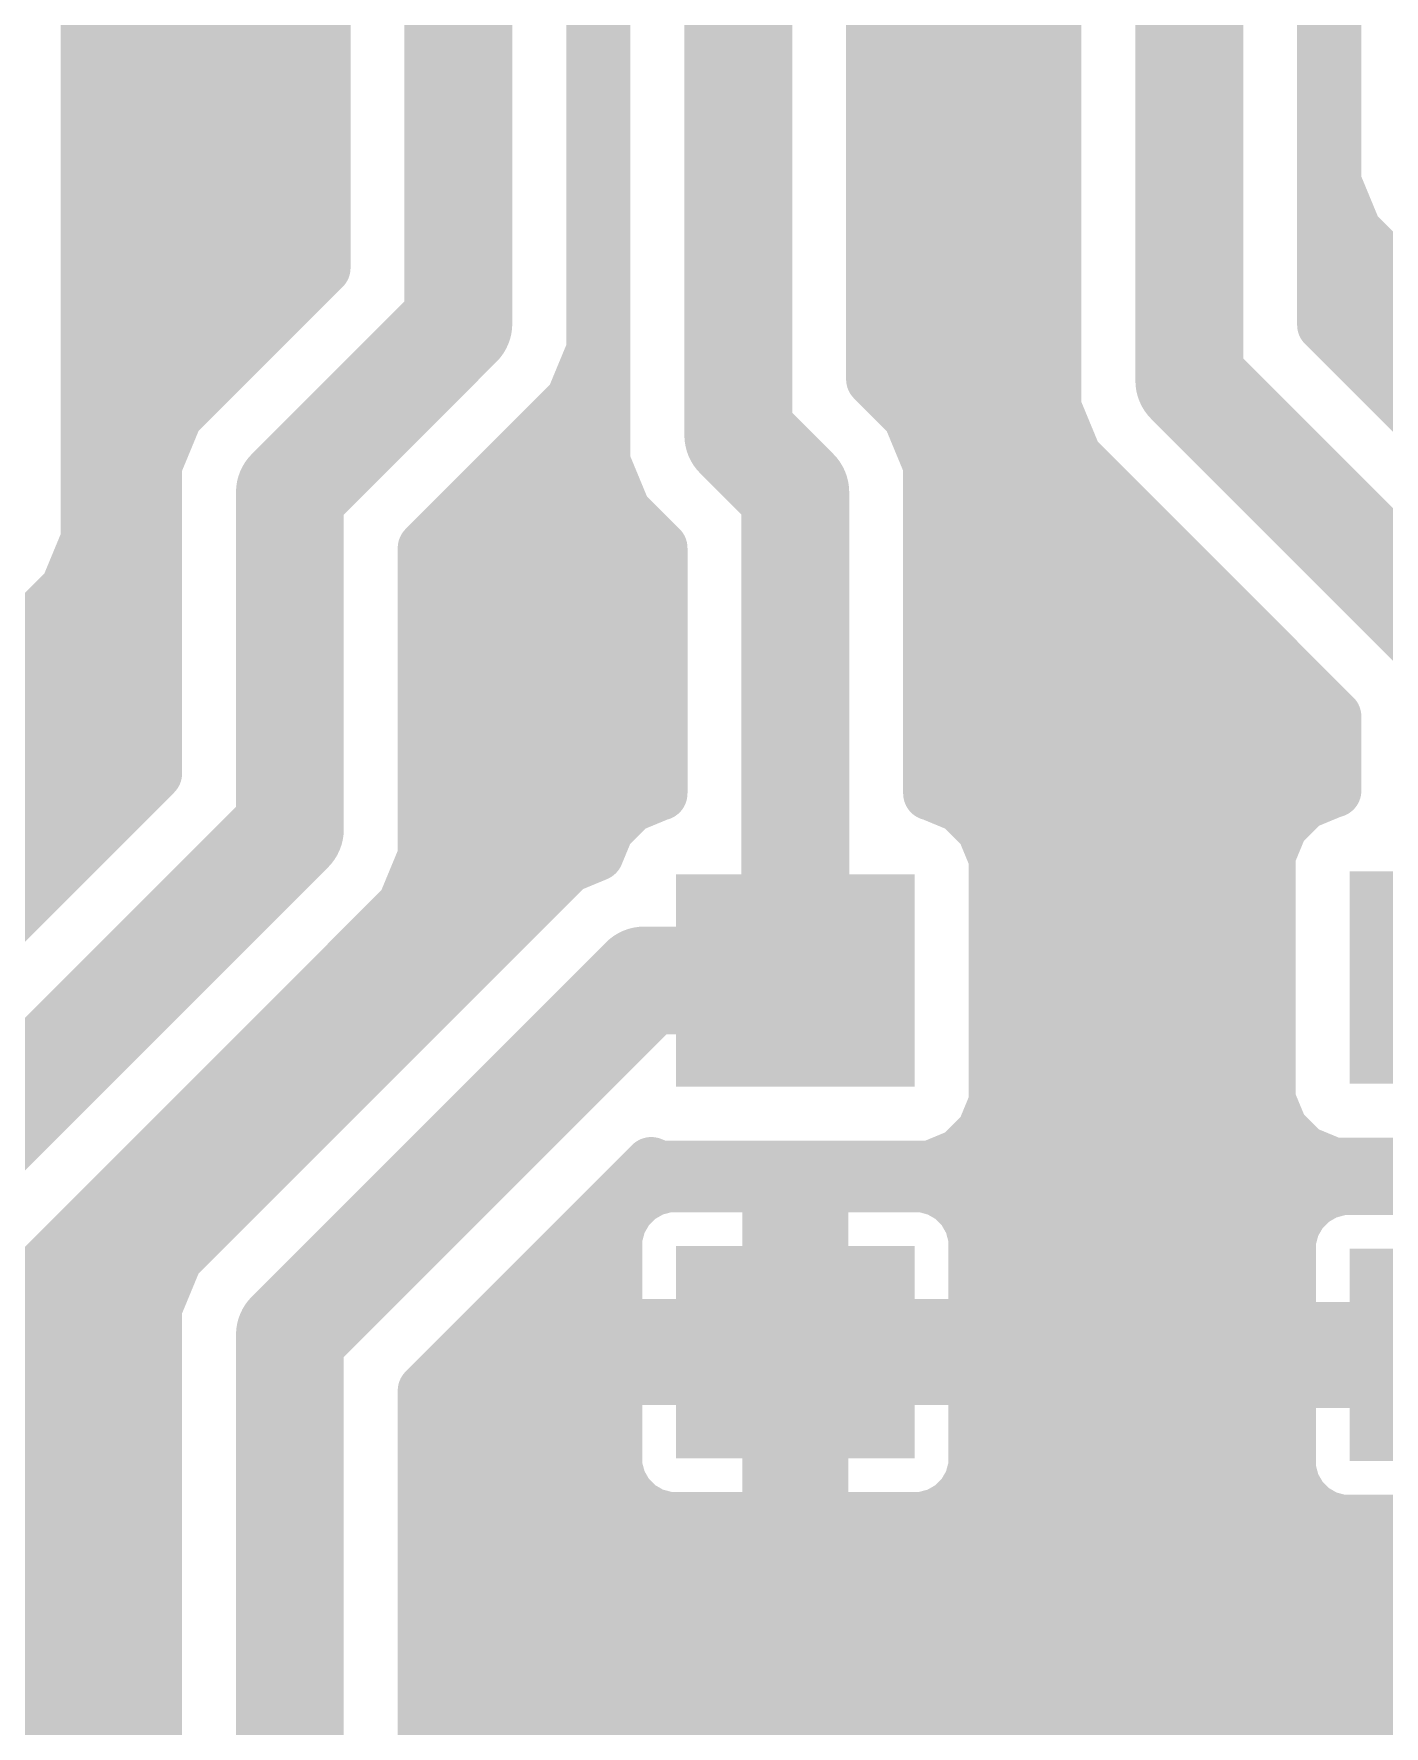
# Model space of a CAD drawing. Extents: x 0.9 to 48.7, y 1 to 48.5.
# Drawn here: x 10.77 to 20.95, y 11.02 to 23.77 of the extents above; entities that cross this region are included whole.
import ezdxf

# ---------------------------------------------------------------- set-up
doc = ezdxf.new("R2010")
doc.units = 0
doc.layers.add('1', color=22, linetype='CONTINUOUS')

# ---------------------------------------------------------------- blocks, each defined once
blk = doc.blocks.new('RECT')
blk.add_solid([(-0.5, -0.5), (0.5, -0.5), (-0.5, 0.5), (0.5, 0.5)])

msp = doc.modelspace()

# ---------------------------------------------------------------- linework, layer by layer
at = {"layer": '1'}
for points, const_width in [([(11.176, 19.9659), (11.176, 28.7892)], 0.4064), ([(12.954, 26.8721), (12.954, 22.0108)], 0.4064), ([(13.97, 26.67), (13.97, 21.59)], 0.8128), ([(16.08, 26.29), (16.08, 20.75)], 0.8128), ([(19.48, 26.29), (19.48, 21.16)], 0.8128), ([(17.096, 21.1708), (17.096, 24.3683)], 0.4064), ([(18.464, 24.3683), (18.464, 20.9579)], 0.4064), ([(14.986, 21.3879), (14.986, 24.1804)], 0.4064), ([(15.064, 24.2064), (15.064, 20.5479)], 0.4064), ([(20.496, 21.5808), (20.496, 24.2064)], 0.4064), ([(20.574, 24.1804), (20.574, 22.6579)], 0.4064), ([(11.176, 23.9776), (12.954, 23.9776)], 0.4064), ([(14.986, 23.9776), (15.064, 23.9776)], 0.4064), ([(17.096, 23.9776), (18.464, 23.9776)], 0.4064), ([(20.496, 23.9776), (20.574, 23.9776)], 0.4064), ([(11.176, 23.5712), (12.954, 23.5712)], 0.4064), ([(14.986, 23.5712), (15.064, 23.5712)], 0.4064), ([(17.096, 23.5712), (18.464, 23.5712)], 0.4064), ([(20.496, 23.5712), (20.574, 23.5712)], 0.4064), ([(11.176, 23.1648), (12.954, 23.1648)], 0.4064), ([(14.986, 23.1648), (15.064, 23.1648)], 0.4064), ([(17.096, 23.1648), (18.464, 23.1648)], 0.4064), ([(20.496, 23.1648), (20.574, 23.1648)], 0.4064), ([(11.176, 22.7584), (12.954, 22.7584)], 0.4064), ([(14.986, 22.7584), (15.064, 22.7584)], 0.4064), ([(17.096, 22.7584), (18.464, 22.7584)], 0.4064), ([(20.496, 22.7584), (20.574, 22.7584)], 0.4064), ([(20.574, 22.6579), (20.7287, 22.2845)], 0.4064), ([(11.176, 22.352), (12.954, 22.352)], 0.4064), ([(14.986, 22.352), (15.064, 22.352)], 0.4064), ([(17.096, 22.352), (18.464, 22.352)], 0.4064), ([(20.496, 22.352), (20.7007, 22.352)], 0.4064), ([(20.7287, 22.2845), (21.0145, 21.9987)], 0.4064), ([(12.954, 22.0108), (12.1245, 21.1813)], 0.4064), ([(21.0145, 21.9987), (24.384, 18.6292)], 0.4064), ([(11.176, 21.9456), (12.8888, 21.9456)], 0.4064), ([(14.986, 21.9456), (15.064, 21.9456)], 0.4064), ([(17.096, 21.9456), (18.464, 21.9456)], 0.4064), ([(20.496, 21.9456), (21.0676, 21.9456)], 0.4064), ([(13.97, 21.59), (12.7, 20.32)], 0.8128), ([(11.176, 21.5392), (12.4824, 21.5392)], 0.4064), ([(14.986, 21.5392), (15.064, 21.5392)], 0.4064), ([(17.096, 21.5392), (18.464, 21.5392)], 0.4064), ([(22.1655, 19.9113), (20.496, 21.5808)], 0.4064), ([(20.5376, 21.5392), (21.474, 21.5392)], 0.4064), ([(14.8313, 21.0145), (14.986, 21.3879)], 0.4064), ([(19.48, 21.16), (21.59, 19.05)], 0.8128), ([(11.176, 21.1328), (12.076, 21.1328)], 0.4064), ([(12.1245, 21.1813), (11.8387, 20.8955)], 0.4064), ([(14.8803, 21.1328), (15.064, 21.1328)], 0.4064), ([(17.3713, 20.8955), (17.096, 21.1708)], 0.4064), ([(17.134, 21.1328), (18.464, 21.1328)], 0.4064), ([(20.944, 21.1328), (21.8804, 21.1328)], 0.4064), ([(13.716, 19.8992), (14.8313, 21.0145)], 0.4064), ([(11.8387, 20.8955), (11.684, 20.5221)], 0.4064), ([(16.08, 20.75), (16.51, 20.32)], 0.8128), ([(17.526, 20.5221), (17.3713, 20.8955)], 0.4064), ([(18.464, 20.9579), (18.6187, 20.5845)], 0.4064), ([(11.176, 20.7264), (11.7686, 20.7264)], 0.4064), ([(14.5432, 20.7264), (15.064, 20.7264)], 0.4064), ([(17.4414, 20.7264), (18.5599, 20.7264)], 0.4064), ([(11.684, 20.5221), (11.684, 18.2008)], 0.4064), ([(12.7, 20.32), (12.7, 17.78)], 0.8128), ([(15.064, 20.5479), (15.2187, 20.1745)], 0.4064), ([(16.51, 20.32), (16.51, 16.64)], 0.8128), ([(17.526, 18.0496), (17.526, 20.5221)], 0.4064), ([(18.6187, 20.5845), (20.574, 18.6292)], 0.4064), ([(11.176, 20.32), (11.684, 20.32)], 0.4064), ([(14.1368, 20.32), (15.1584, 20.32)], 0.4064), ([(17.526, 20.32), (18.8832, 20.32)], 0.4064), ([(15.2187, 20.1745), (15.494, 19.8992)], 0.4064), ([(11.0213, 19.5925), (11.176, 19.9659)], 0.4064), ([(11.1543, 19.9136), (11.684, 19.9136)], 0.4064), ([(13.716, 17.5779), (13.716, 19.8992)], 0.4064), ([(13.7304, 19.9136), (15.4796, 19.9136)], 0.4064), ([(15.494, 19.8992), (15.494, 18.0496)], 0.4064), ([(17.526, 19.9136), (19.2896, 19.9136)], 0.4064), ([(9.1816, 17.7528), (11.0213, 19.5925)], 0.4064), ([(10.936, 19.5072), (11.684, 19.5072)], 0.4064), ([(13.716, 19.5072), (15.494, 19.5072)], 0.4064), ([(17.526, 19.5072), (19.696, 19.5072)], 0.4064), ([(10.5296, 19.1008), (11.684, 19.1008)], 0.4064), ([(13.716, 19.1008), (15.494, 19.1008)], 0.4064), ([(17.526, 19.1008), (20.1024, 19.1008)], 0.4064), ([(10.1232, 18.6944), (11.684, 18.6944)], 0.4064), ([(13.716, 18.6944), (15.494, 18.6944)], 0.4064), ([(17.526, 18.6944), (20.5088, 18.6944)], 0.4064), ([(20.574, 18.6292), (20.574, 18.0716)], 0.4064), ([(11.684, 18.2008), (8.4692, 14.986)], 0.4064), ([(9.7168, 18.288), (11.684, 18.288)], 0.4064), ([(13.716, 18.288), (15.494, 18.288)], 0.4064), ([(17.526, 18.288), (20.574, 18.288)], 0.4064), ([(15.4887, 18.0496), (15.2647, 17.9568)], 0.4064), ([(15.494, 18.0496), (15.4887, 18.0496)], 0.4064), ([(17.5313, 18.0496), (17.526, 18.0496)], 0.4064), ([(17.7553, 17.9568), (17.5313, 18.0496)], 0.4064), ([(20.5672, 18.0716), (20.3432, 17.9788)], 0.4064), ([(20.574, 18.0716), (20.5672, 18.0716)], 0.4064), ([(12.7, 17.78), (8.89, 13.97)], 0.8128), ([(15.2647, 17.9568), (15.0932, 17.7853)], 0.4064), ([(17.9268, 17.7853), (17.7553, 17.9568)], 0.4064), ([(20.3432, 17.9788), (20.1717, 17.8073)], 0.4064), ([(9.3104, 17.8816), (11.3648, 17.8816)], 0.4064), ([(13.716, 17.8816), (15.1895, 17.8816)], 0.4064), ([(15.0932, 17.7853), (15.0131, 17.5919)], 0.4064), ([(17.8305, 17.8816), (20.246, 17.8816)], 0.4064), ([(18.0196, 17.5613), (17.9268, 17.7853)], 0.4064), ([(20.1717, 17.8073), (20.0789, 17.5833)], 0.4064), ([(13.5613, 17.2045), (13.716, 17.5779)], 0.4064), ([(15.0131, 17.5919), (14.7945, 17.5013)], 0.4064), ([(18.0196, 15.7187), (18.0196, 17.5613)], 0.4064), ([(20.0789, 17.5833), (20.0789, 15.7407)], 0.4064), ([(9.1816, 17.4752), (10.9584, 17.4752)], 0.4064), ([(14.7945, 17.5013), (12.1245, 14.8313)], 0.4064), ([(13.6735, 17.4752), (14.7684, 17.4752)], 0.4064), ([(18.0196, 17.4752), (20.0789, 17.4752)], 0.4064), ([(9.7513, 13.3945), (13.5613, 17.2045)], 0.4064), ([(13.4256, 17.0688), (14.362, 17.0688)], 0.4064), ([(18.0196, 17.0688), (20.0789, 17.0688)], 0.4064), ([(15.37, 16.64), (12.7, 13.97)], 0.8128), ([(16.51, 16.64), (15.37, 16.64)], 0.8128), ([(13.0192, 16.6624), (13.9556, 16.6624)], 0.4064), ([(18.0196, 16.6624), (20.0789, 16.6624)], 0.4064), ([(12.6128, 16.256), (13.5492, 16.256)], 0.4064), ([(18.0196, 16.256), (20.0789, 16.256)], 0.4064), ([(12.2064, 15.8496), (13.1428, 15.8496)], 0.4064), ([(18.0196, 15.8496), (20.0789, 15.8496)], 0.4064), ([(20.0789, 15.7407), (20.1717, 15.5167)], 0.4064), ([(17.9268, 15.4947), (18.0196, 15.7187)], 0.4064), ([(17.7553, 15.3232), (17.9268, 15.4947)], 0.4064), ([(20.1717, 15.5167), (20.3432, 15.3452)], 0.4064), ([(11.8, 15.4432), (12.7364, 15.4432)], 0.4064), ([(17.8753, 15.4432), (20.2452, 15.4432)], 0.4064), ([(13.716, 13.5492), (15.424, 15.2572)], 0.4064), ([(15.424, 15.2572), (15.4887, 15.2304)], 0.4064), ([(15.4887, 15.2304), (17.5313, 15.2304)], 0.4064), ([(17.5313, 15.2304), (17.7553, 15.3232)], 0.4064), ([(20.3432, 15.3452), (20.5672, 15.2524)], 0.4064), ([(20.5672, 15.2524), (22.6128, 15.2524)], 0.4064), ([(11.3936, 15.0368), (12.33, 15.0368)], 0.4064), ([(15.2036, 15.0368), (15.3829, 15.0368)], 0.4064), ([(15.3293, 15.0059), (15.2441, 14.9207)], 0.4064), ([(15.4335, 15.066), (15.3293, 15.0059)], 0.4064), ([(15.5498, 15.0972), (15.4335, 15.066)], 0.4064), ([(16.3132, 15.0972), (15.5498, 15.0972)], 0.4064), ([(16.3132, 14.0368), (16.3132, 15.0972)], 0.4064), ([(16.3132, 15.0368), (16.7068, 15.0368)], 0.4064), ([(17.4702, 15.0972), (16.7068, 15.0972)], 0.4064), ([(16.7068, 15.0972), (16.7068, 14.0368)], 0.4064), ([(17.5865, 15.066), (17.4702, 15.0972)], 0.4064), ([(17.6907, 15.0059), (17.5865, 15.066)], 0.4064), ([(17.6371, 15.0368), (20.4995, 15.0368)], 0.4064), ([(17.7759, 14.9207), (17.6907, 15.0059)], 0.4064), ([(20.4078, 14.9839), (20.3226, 14.8987)], 0.4064), ([(20.512, 15.044), (20.4078, 14.9839)], 0.4064), ([(20.6283, 15.0752), (20.512, 15.044)], 0.4064), ([(21.3932, 15.0752), (20.6283, 15.0752)], 0.4064), ([(15.2441, 14.9207), (15.184, 14.8165)], 0.4064), ([(17.836, 14.8165), (17.7759, 14.9207)], 0.4064), ([(20.3226, 14.8987), (20.2625, 14.7945)], 0.4064), ([(12.1245, 14.8313), (11.8387, 14.5455)], 0.4064), ([(15.184, 14.8165), (15.1528, 14.7002)], 0.4064), ([(17.8672, 14.7002), (17.836, 14.8165)], 0.4064), ([(20.2625, 14.7945), (20.2313, 14.6782)], 0.4064), ([(10.9872, 14.6304), (11.9236, 14.6304)], 0.4064), ([(14.7972, 14.6304), (15.1528, 14.6304)], 0.4064), ([(15.1528, 14.7002), (15.1528, 14.0368)], 0.4064), ([(16.3132, 14.6304), (16.7068, 14.6304)], 0.4064), ([(17.8672, 14.0368), (17.8672, 14.7002)], 0.4064), ([(17.8672, 14.6304), (20.2313, 14.6304)], 0.4064), ([(20.2313, 14.6782), (20.2313, 14.0148)], 0.4064), ([(11.8387, 14.5455), (11.684, 14.1721)], 0.4064), ([(10.5808, 14.224), (11.7055, 14.224)], 0.4064), ([(14.3908, 14.224), (15.1528, 14.224)], 0.4064), ([(16.3132, 14.224), (16.7068, 14.224)], 0.4064), ([(17.8672, 14.224), (20.2313, 14.224)], 0.4064), ([(11.684, 14.1721), (11.684, 9.906)], 0.4064), ([(12.7, 13.97), (12.7, 8.89)], 0.8128), ([(15.1528, 14.0368), (16.3132, 14.0368)], 0.4064), ([(16.3132, 14.0368), (16.3132, 13.6432)], 0.4064), ([(16.7068, 14.0368), (16.3132, 14.0368)], 0.4064), ([(16.7068, 13.6432), (16.7068, 14.0368)], 0.4064), ([(16.7068, 14.0368), (17.8672, 14.0368)], 0.4064), ([(20.2313, 14.0148), (21.3932, 14.0148)], 0.4064), ([(10.1744, 13.8176), (11.684, 13.8176)], 0.4064), ([(13.9844, 13.8176), (16.3132, 13.8176)], 0.4064), ([(16.7068, 13.8176), (21.3932, 13.8176)], 0.4064), ([(16.3132, 13.6432), (15.1528, 13.6432)], 0.4064), ([(15.1528, 13.6432), (15.1528, 12.9798)], 0.4064), ([(16.3132, 12.5828), (16.3132, 13.6432)], 0.4064), ([(16.3132, 13.6432), (16.7068, 13.6432)], 0.4064), ([(16.7068, 13.6432), (16.7068, 12.5828)], 0.4064), ([(17.8672, 13.6432), (16.7068, 13.6432)], 0.4064), ([(17.8672, 12.9798), (17.8672, 13.6432)], 0.4064), ([(21.3932, 13.6212), (20.2313, 13.6212)], 0.4064), ([(20.2313, 13.6212), (20.2313, 12.9578)], 0.4064), ([(13.716, 9.906), (13.716, 13.5492)], 0.4064), ([(9.768, 13.4112), (11.684, 13.4112)], 0.4064), ([(13.716, 13.4112), (15.1528, 13.4112)], 0.4064), ([(16.3132, 13.4112), (16.7068, 13.4112)], 0.4064), ([(17.8672, 13.4112), (20.2313, 13.4112)], 0.4064), ([(9.2147, 13.0048), (11.684, 13.0048)], 0.4064), ([(13.716, 13.0048), (15.1528, 13.0048)], 0.4064), ([(15.1528, 12.9798), (15.184, 12.8635)], 0.4064), ([(16.3132, 13.0048), (16.7068, 13.0048)], 0.4064), ([(17.836, 12.8635), (17.8672, 12.9798)], 0.4064), ([(17.8672, 13.0048), (20.2313, 13.0048)], 0.4064), ([(20.2313, 12.9578), (20.2625, 12.8415)], 0.4064), ([(15.184, 12.8635), (15.2441, 12.7593)], 0.4064), ([(17.7759, 12.7593), (17.836, 12.8635)], 0.4064), ([(20.2625, 12.8415), (20.3226, 12.7373)], 0.4064), ([(15.2441, 12.7593), (15.3293, 12.6741)], 0.4064), ([(17.6907, 12.6741), (17.7759, 12.7593)], 0.4064), ([(20.3226, 12.7373), (20.4078, 12.6521)], 0.4064), ([(5.3484, 12.5984), (11.684, 12.5984)], 0.4064), ([(13.716, 12.5984), (15.4916, 12.5984)], 0.4064), ([(15.3293, 12.6741), (15.4335, 12.614)], 0.4064), ([(15.4335, 12.614), (15.5498, 12.5828)], 0.4064), ([(15.5498, 12.5828), (16.3132, 12.5828)], 0.4064), ([(16.3132, 12.5984), (16.7068, 12.5984)], 0.4064), ([(16.7068, 12.5828), (17.4702, 12.5828)], 0.4064), ([(17.4702, 12.5828), (17.5865, 12.614)], 0.4064), ([(17.5284, 12.5984), (20.5009, 12.5984)], 0.4064), ([(17.5865, 12.614), (17.6907, 12.6741)], 0.4064), ([(20.4078, 12.6521), (20.512, 12.592)], 0.4064), ([(20.512, 12.592), (20.6283, 12.5608)], 0.4064), ([(20.6283, 12.5608), (21.3932, 12.5608)], 0.4064), ([(5.7548, 12.192), (11.684, 12.192)], 0.4064), ([(13.716, 12.192), (24.5107, 12.192)], 0.4064), ([(6.1612, 11.7856), (11.684, 11.7856)], 0.4064), ([(13.716, 11.7856), (24.8776, 11.7856)], 0.4064), ([(6.5676, 11.3792), (11.684, 11.3792)], 0.4064), ([(13.716, 11.3792), (25.284, 11.3792)], 0.4064), ([(6.974, 10.9728), (11.684, 10.9728)], 0.4064), ([(13.716, 10.9728), (25.6904, 10.9728)], 0.4064)]:
    msp.add_lwpolyline(points, dxfattribs=dict(at, const_width=const_width))
for points, const_width in [([(11.176, 23.6728, 1), (11.176, 23.4696)], 0.2032), ([(12.954, 23.4696, 1), (12.954, 23.6728)], 0.2032), ([(14.986, 23.6728, 1), (14.986, 23.4696)], 0.2032), ([(15.064, 23.4696, 1), (15.064, 23.6728)], 0.2032), ([(17.096, 23.6728, 1), (17.096, 23.4696)], 0.2032), ([(18.464, 23.4696, 1), (18.464, 23.6728)], 0.2032), ([(20.496, 23.6728, 1), (20.496, 23.4696)], 0.2032), ([(20.574, 23.4696, 1), (20.574, 23.6728)], 0.2032), ([(11.176, 23.2664, 1), (11.176, 23.0632)], 0.2032), ([(12.954, 23.0632, 1), (12.954, 23.2664)], 0.2032), ([(14.986, 23.2664, 1), (14.986, 23.0632)], 0.2032), ([(15.064, 23.0632, 1), (15.064, 23.2664)], 0.2032), ([(17.096, 23.2664, 1), (17.096, 23.0632)], 0.2032), ([(18.464, 23.0632, 1), (18.464, 23.2664)], 0.2032), ([(20.496, 23.2664, 1), (20.496, 23.0632)], 0.2032), ([(20.574, 23.0632, 1), (20.574, 23.2664)], 0.2032), ([(11.176, 22.86, 1), (11.176, 22.6568)], 0.2032), ([(12.954, 22.6568, 1), (12.954, 22.86)], 0.2032), ([(14.986, 22.86, 1), (14.986, 22.6568)], 0.2032), ([(15.064, 22.6568, 1), (15.064, 22.86)], 0.2032), ([(17.096, 22.86, 1), (17.096, 22.6568)], 0.2032), ([(18.464, 22.6568, 1), (18.464, 22.86)], 0.2032), ([(20.496, 22.86, 1), (20.496, 22.6568)], 0.2032), ([(20.574, 22.6568, 1), (20.574, 22.86)], 0.2032), ([(20.6679, 22.6968, 1), (20.4801, 22.619)], 0.2032), ([(20.4724, 22.6579, 1), (20.6756, 22.6579)], 0.2032), ([(11.176, 22.4536, 1), (11.176, 22.2504)], 0.2032), ([(12.954, 22.2504, 1), (12.954, 22.4536)], 0.2032), ([(14.986, 22.4536, 1), (14.986, 22.2504)], 0.2032), ([(15.064, 22.2504, 1), (15.064, 22.4536)], 0.2032), ([(17.096, 22.4536, 1), (17.096, 22.2504)], 0.2032), ([(18.464, 22.2504, 1), (18.464, 22.4536)], 0.2032), ([(20.496, 22.4536, 1), (20.496, 22.2504)], 0.2032), ([(20.8005, 22.3563, 1), (20.6568, 22.2126)], 0.2032), ([(20.7007, 22.2504, 1), (20.7007, 22.4536)], 0.2032), ([(20.6348, 22.2456, 1), (20.8225, 22.3234)], 0.2032), ([(13.0258, 21.939, 1), (12.8822, 22.0827)], 0.2032), ([(21.0863, 22.0705, 1), (20.9426, 21.9268)], 0.2032), ([(11.176, 22.0472, 1), (11.176, 21.844)], 0.2032), ([(12.8524, 22.0108, 1), (13.0556, 22.0108)], 0.2032), ([(12.8888, 21.844, 1), (12.8888, 22.0472)], 0.2032), ([(14.986, 22.0472, 1), (14.986, 21.844)], 0.2032), ([(15.064, 21.844, 1), (15.064, 22.0472)], 0.2032), ([(17.096, 22.0472, 1), (17.096, 21.844)], 0.2032), ([(18.464, 21.844, 1), (18.464, 22.0472)], 0.2032), ([(20.496, 22.0472, 1), (20.496, 21.844)], 0.2032), ([(20.9426, 21.9268, 1), (21.0863, 22.0705)], 0.2032), ([(14.1137, 21.4463, 1), (13.8263, 21.7337)], 0.4064), ([(11.176, 21.6408, 1), (11.176, 21.4376)], 0.2032), ([(12.4824, 21.4376, 1), (12.4824, 21.6408)], 0.2032), ([(13.7668, 21.59, 1), (14.1732, 21.59)], 0.4064), ([(14.986, 21.6408, 1), (14.986, 21.4376)], 0.2032), ([(15.064, 21.4376, 1), (15.064, 21.6408)], 0.2032), ([(17.096, 21.6408, 1), (17.096, 21.4376)], 0.2032), ([(18.464, 21.4376, 1), (18.464, 21.6408)], 0.2032), ([(20.5678, 21.6527, 1), (20.4242, 21.509)], 0.2032), ([(20.3944, 21.5808, 1), (20.5976, 21.5808)], 0.2032), ([(20.5376, 21.6408, 1), (20.5376, 21.4376)], 0.2032), ([(15.0799, 21.349, 1), (14.8921, 21.4268)], 0.2032), ([(19.6237, 21.3037, 1), (19.3363, 21.0163)], 0.4064), ([(14.8844, 21.3879, 1), (15.0876, 21.3879)], 0.2032), ([(11.176, 21.2344, 1), (11.176, 21.0312)], 0.2032), ([(12.0526, 21.2532, 1), (12.1963, 21.1095)], 0.2032), ([(12.1963, 21.1095, 1), (12.0526, 21.2532)], 0.2032), ([(12.076, 21.0312, 1), (12.076, 21.2344)], 0.2032), ([(14.8803, 21.2344, 1), (14.8803, 21.0312)], 0.2032), ([(15.064, 21.0312, 1), (15.064, 21.2344)], 0.2032), ([(17.1678, 21.2427, 1), (17.0242, 21.099)], 0.2032), ([(17.134, 21.2344, 1), (17.134, 21.0312)], 0.2032), ([(18.464, 21.0312, 1), (18.464, 21.2344)], 0.2032), ([(19.2768, 21.16, 1), (19.6832, 21.16)], 0.4064), ([(20.944, 21.2344, 1), (20.944, 21.0312)], 0.2032), ([(14.9032, 20.9426, 1), (14.7595, 21.0863)], 0.2032), ([(16.9944, 21.1708, 1), (17.1976, 21.1708)], 0.2032), ([(11.7668, 20.9674, 1), (11.9105, 20.8237)], 0.2032), ([(11.9325, 20.8566, 1), (11.7448, 20.9344)], 0.2032), ([(14.7375, 21.0534, 1), (14.9252, 20.9756)], 0.2032), ([(16.2237, 20.8937, 1), (15.9363, 20.6063)], 0.4064), ([(17.4652, 20.9344, 1), (17.2775, 20.8566)], 0.2032), ([(17.2995, 20.8237, 1), (17.4432, 20.9674)], 0.2032), ([(18.5579, 20.9968, 1), (18.3701, 20.919)], 0.2032), ([(18.3624, 20.9579, 1), (18.5656, 20.9579)], 0.2032), ([(11.176, 20.828, 1), (11.176, 20.6248)], 0.2032), ([(11.7686, 20.6248, 1), (11.7686, 20.828)], 0.2032), ([(14.5432, 20.828, 1), (14.5432, 20.6248)], 0.2032), ([(15.064, 20.6248, 1), (15.064, 20.828)], 0.2032), ([(15.8768, 20.75, 1), (16.2832, 20.75)], 0.4064), ([(17.4414, 20.828, 1), (17.4414, 20.6248)], 0.2032), ([(18.5599, 20.6248, 1), (18.5599, 20.828)], 0.2032), ([(11.7856, 20.5221, 1), (11.5824, 20.5221)], 0.2032), ([(11.5901, 20.561, 1), (11.7779, 20.4832)], 0.2032), ([(12.9032, 20.32, 1), (12.4968, 20.32)], 0.4064), ([(12.5563, 20.4637, 1), (12.8437, 20.1763)], 0.4064), ([(15.1579, 20.5868, 1), (14.9701, 20.509)], 0.2032), ([(16.7132, 20.32, 1), (16.3068, 20.32)], 0.4064), ([(16.3663, 20.1763, 1), (16.6537, 20.4637)], 0.4064), ([(17.6276, 20.5221, 1), (17.4244, 20.5221)], 0.2032), ([(17.4321, 20.4832, 1), (17.6199, 20.561)], 0.2032), ([(18.6905, 20.6563, 1), (18.5468, 20.5126)], 0.2032), ([(18.5248, 20.5456, 1), (18.7125, 20.6234)], 0.2032), ([(14.9624, 20.5479, 1), (15.1656, 20.5479)], 0.2032), ([(11.176, 20.4216, 1), (11.176, 20.2184)], 0.2032), ([(11.684, 20.2184, 1), (11.684, 20.4216)], 0.2032), ([(14.1368, 20.4216, 1), (14.1368, 20.2184)], 0.2032), ([(15.1584, 20.2184, 1), (15.1584, 20.4216)], 0.2032), ([(17.526, 20.4216, 1), (17.526, 20.2184)], 0.2032), ([(18.8832, 20.2184, 1), (18.8832, 20.4216)], 0.2032), ([(15.2905, 20.2463, 1), (15.1468, 20.1026)], 0.2032), ([(15.1248, 20.1356, 1), (15.3125, 20.2134)], 0.2032), ([(11.2699, 19.927, 1), (11.0821, 20.0048)], 0.2032), ([(11.1543, 20.0152, 1), (11.1543, 19.812)], 0.2032), ([(11.0744, 19.9659, 1), (11.2776, 19.9659)], 0.2032), ([(11.684, 19.812, 1), (11.684, 20.0152)], 0.2032), ([(13.8176, 19.8992, 1), (13.6144, 19.8992)], 0.2032), ([(13.6442, 19.971, 1), (13.7878, 19.8273)], 0.2032), ([(13.7304, 20.0152, 1), (13.7304, 19.812)], 0.2032), ([(15.5956, 19.8992, 1), (15.3924, 19.8992)], 0.2032), ([(15.4222, 19.8273, 1), (15.5658, 19.971)], 0.2032), ([(15.4796, 19.812, 1), (15.4796, 20.0152)], 0.2032), ([(17.526, 20.0152, 1), (17.526, 19.812)], 0.2032), ([(19.2896, 19.812, 1), (19.2896, 20.0152)], 0.2032), ([(11.0932, 19.5206, 1), (10.9495, 19.6643)], 0.2032), ([(10.936, 19.6088, 1), (10.936, 19.4056)], 0.2032), ([(10.9275, 19.6314, 1), (11.1152, 19.5536)], 0.2032), ([(11.684, 19.4056, 1), (11.684, 19.6088)], 0.2032), ([(13.716, 19.6088, 1), (13.716, 19.4056)], 0.2032), ([(15.494, 19.4056, 1), (15.494, 19.6088)], 0.2032), ([(17.526, 19.6088, 1), (17.526, 19.4056)], 0.2032), ([(19.696, 19.4056, 1), (19.696, 19.6088)], 0.2032), ([(11.684, 18.9992, 1), (11.684, 19.2024)], 0.2032), ([(13.716, 19.2024, 1), (13.716, 18.9992)], 0.2032), ([(15.494, 18.9992, 1), (15.494, 19.2024)], 0.2032), ([(17.526, 19.2024, 1), (17.526, 18.9992)], 0.2032), ([(20.1024, 18.9992, 1), (20.1024, 19.2024)], 0.2032), ([(11.684, 18.5928, 1), (11.684, 18.796)], 0.2032), ([(13.716, 18.796, 1), (13.716, 18.5928)], 0.2032), ([(15.494, 18.5928, 1), (15.494, 18.796)], 0.2032), ([(17.526, 18.796, 1), (17.526, 18.5928)], 0.2032), ([(20.5088, 18.5928, 1), (20.5088, 18.796)], 0.2032), ([(20.6756, 18.6292, 1), (20.4724, 18.6292)], 0.2032), ([(20.5022, 18.5573, 1), (20.6458, 18.701)], 0.2032), ([(11.7558, 18.129, 1), (11.6122, 18.2727)], 0.2032), ([(11.684, 18.1864, 1), (11.684, 18.3896)], 0.2032), ([(13.716, 18.3896, 1), (13.716, 18.1864)], 0.2032), ([(15.494, 18.1864, 1), (15.494, 18.3896)], 0.2032), ([(17.526, 18.3896, 1), (17.526, 18.1864)], 0.2032), ([(20.574, 18.1864, 1), (20.574, 18.3896)], 0.2032), ([(11.5824, 18.2008, 1), (11.7856, 18.2008)], 0.2032), ([(15.4887, 18.1512, 1), (15.4887, 17.948)], 0.2032), ([(15.5276, 17.9557, 1), (15.4499, 18.1435)], 0.2032), ([(15.494, 17.948, 1), (15.494, 18.1512)], 0.2032), ([(17.526, 18.1512, 1), (17.526, 17.948)], 0.2032), ([(17.5701, 18.1435, 1), (17.4924, 17.9557)], 0.2032), ([(17.5313, 17.948, 1), (17.5313, 18.1512)], 0.2032), ([(20.5672, 18.1732, 1), (20.5672, 17.97)], 0.2032), ([(20.6061, 17.9777, 1), (20.5284, 18.1655)], 0.2032), ([(20.574, 17.97, 1), (20.574, 18.1732)], 0.2032), ([(12.8437, 17.6363, 1), (12.5563, 17.9237)], 0.4064), ([(15.2258, 18.0507, 1), (15.3036, 17.8629)], 0.2032), ([(15.3365, 17.8849, 1), (15.1928, 18.0286)], 0.2032), ([(15.3924, 18.0496, 1), (15.5956, 18.0496)], 0.2032), ([(17.4244, 18.0496, 1), (17.6276, 18.0496)], 0.2032), ([(17.8272, 18.0286, 1), (17.6835, 17.8849)], 0.2032), ([(17.7164, 17.8629, 1), (17.7942, 18.0507)], 0.2032), ([(20.3043, 18.0727, 1), (20.3821, 17.8849)], 0.2032), ([(20.415, 17.9069, 1), (20.2713, 18.0506)], 0.2032), ([(20.4724, 18.0716, 1), (20.6756, 18.0716)], 0.2032), ([(11.3648, 17.78, 1), (11.3648, 17.9832)], 0.2032), ([(12.4968, 17.78, 1), (12.9032, 17.78)], 0.4064), ([(13.716, 17.9832, 1), (13.716, 17.78)], 0.2032), ([(15.1871, 17.7464, 1), (14.9993, 17.8242)], 0.2032), ([(15.1895, 17.78, 1), (15.1895, 17.9832)], 0.2032), ([(17.8305, 17.9832, 1), (17.8305, 17.78)], 0.2032), ([(18.0207, 17.8242, 1), (17.8329, 17.7464)], 0.2032), ([(20.2656, 17.7684, 1), (20.0778, 17.8462)], 0.2032), ([(20.246, 17.78, 1), (20.246, 17.9832)], 0.2032), ([(15.0214, 17.8572, 1), (15.165, 17.7135)], 0.2032), ([(17.8549, 17.7135, 1), (17.9986, 17.8572)], 0.2032), ([(20.0999, 17.8792, 1), (20.2435, 17.7355)], 0.2032), ([(13.8099, 17.539, 1), (13.6221, 17.6168)], 0.2032), ([(14.9192, 17.6307, 1), (15.1069, 17.553)], 0.2032), ([(15.052, 17.498, 1), (14.9742, 17.6857)], 0.2032), ([(18.1212, 17.5613, 1), (17.918, 17.5613)], 0.2032), ([(20.1805, 17.5833, 1), (19.9773, 17.5833)], 0.2032), ([(10.9584, 17.3736, 1), (10.9584, 17.5768)], 0.2032), ([(13.6735, 17.5768, 1), (13.6735, 17.3736)], 0.2032), ([(13.6144, 17.5779, 1), (13.8176, 17.5779)], 0.2032), ([(14.7556, 17.5952, 1), (14.8334, 17.4075)], 0.2032), ([(14.8663, 17.4295, 1), (14.7226, 17.5732)], 0.2032), ([(14.7684, 17.3736, 1), (14.7684, 17.5768)], 0.2032), ([(18.0196, 17.5768, 1), (18.0196, 17.3736)], 0.2032), ([(17.9257, 17.5224, 1), (18.1135, 17.6001)], 0.2032), ([(19.985, 17.6221, 1), (20.1728, 17.5444)], 0.2032), ([(20.0789, 17.3736, 1), (20.0789, 17.5768)], 0.2032), ([(13.6332, 17.1326, 1), (13.4895, 17.2763)], 0.2032), ([(13.4256, 17.1704, 1), (13.4256, 16.9672)], 0.2032), ([(13.4675, 17.2434, 1), (13.6552, 17.1656)], 0.2032), ([(14.362, 16.9672, 1), (14.362, 17.1704)], 0.2032), ([(18.0196, 17.1704, 1), (18.0196, 16.9672)], 0.2032), ([(20.0789, 16.9672, 1), (20.0789, 17.1704)], 0.2032), ([(15.37, 16.8432, 1), (15.37, 16.4368)], 0.4064), ([(15.5137, 16.4963, 1), (15.2263, 16.7837)], 0.4064), ([(16.51, 16.4368, 1), (16.51, 16.8432)], 0.4064), ([(13.0192, 16.764, 1), (13.0192, 16.5608)], 0.2032), ([(13.9556, 16.5608, 1), (13.9556, 16.764)], 0.2032), ([(16.3068, 16.64, 1), (16.7132, 16.64)], 0.4064), ([(18.0196, 16.764, 1), (18.0196, 16.5608)], 0.2032), ([(20.0789, 16.5608, 1), (20.0789, 16.764)], 0.2032), ([(12.6128, 16.3576, 1), (12.6128, 16.1544)], 0.2032), ([(13.5492, 16.1544, 1), (13.5492, 16.3576)], 0.2032), ([(18.0196, 16.3576, 1), (18.0196, 16.1544)], 0.2032), ([(20.0789, 16.1544, 1), (20.0789, 16.3576)], 0.2032), ([(12.2064, 15.9512, 1), (12.2064, 15.748)], 0.2032), ([(13.1428, 15.748, 1), (13.1428, 15.9512)], 0.2032), ([(18.0196, 15.9512, 1), (18.0196, 15.748)], 0.2032), ([(20.1728, 15.7796, 1), (19.985, 15.7019)], 0.2032), ([(20.0789, 15.748, 1), (20.0789, 15.9512)], 0.2032), ([(17.918, 15.7187, 1), (18.1212, 15.7187)], 0.2032), ([(18.1135, 15.6799, 1), (17.9257, 15.7576)], 0.2032), ([(19.9773, 15.7407, 1), (20.1805, 15.7407)], 0.2032), ([(17.9986, 15.4228, 1), (17.8549, 15.5665)], 0.2032), ([(20.2435, 15.5885, 1), (20.0999, 15.4448)], 0.2032), ([(11.8, 15.5448, 1), (11.8, 15.3416)], 0.2032), ([(12.7364, 15.3416, 1), (12.7364, 15.5448)], 0.2032), ([(17.8753, 15.5448, 1), (17.8753, 15.3416)], 0.2032), ([(17.8329, 15.5336, 1), (18.0207, 15.4558)], 0.2032), ([(20.0778, 15.4778, 1), (20.2656, 15.5556)], 0.2032), ([(20.2452, 15.3416, 1), (20.2452, 15.5448)], 0.2032), ([(15.4629, 15.3511, 1), (15.3852, 15.1633)], 0.2032), ([(15.4959, 15.1854, 1), (15.3522, 15.329)], 0.2032), ([(15.4887, 15.332, 1), (15.4887, 15.1288)], 0.2032), ([(17.5313, 15.1288, 1), (17.5313, 15.332)], 0.2032), ([(17.6835, 15.395, 1), (17.8272, 15.2514)], 0.2032), ([(17.7942, 15.2293, 1), (17.7164, 15.4171)], 0.2032), ([(20.3821, 15.4391, 1), (20.3043, 15.2513)], 0.2032), ([(20.2713, 15.2734, 1), (20.415, 15.417)], 0.2032), ([(20.5672, 15.354, 1), (20.5672, 15.1508)], 0.2032), ([(20.5284, 15.1585, 1), (20.6061, 15.3463)], 0.2032), ([(15.4499, 15.1365, 1), (15.5276, 15.3243)], 0.2032), ([(17.4924, 15.3243, 1), (17.5701, 15.1365)], 0.2032), ([(11.3936, 15.1384, 1), (11.3936, 14.9352)], 0.2032), ([(12.33, 14.9352, 1), (12.33, 15.1384)], 0.2032), ([(15.2036, 15.1384, 1), (15.2036, 14.9352)], 0.2032), ([(15.2785, 15.0938, 1), (15.3801, 14.9179)], 0.2032), ([(15.4011, 14.934, 1), (15.2574, 15.0777)], 0.2032), ([(15.4072, 15.1642, 1), (15.4598, 14.9679)], 0.2032), ([(15.4843, 14.9781, 1), (15.3827, 15.154)], 0.2032), ([(15.3829, 14.9352, 1), (15.3829, 15.1384)], 0.2032), ([(15.5498, 15.1988, 1), (15.5498, 14.9956)], 0.2032), ([(15.5761, 14.9991, 1), (15.5235, 15.1953)], 0.2032), ([(16.4148, 15.0972, 1), (16.2116, 15.0972)], 0.2032), ([(16.3132, 15.1384, 1), (16.3132, 14.9352)], 0.2032), ([(16.3132, 14.9956, 1), (16.3132, 15.1988)], 0.2032), ([(16.7068, 15.1988, 1), (16.7068, 14.9956)], 0.2032), ([(16.8084, 15.0972, 1), (16.6052, 15.0972)], 0.2032), ([(16.7068, 14.9352, 1), (16.7068, 15.1384)], 0.2032), ([(17.4965, 15.1953, 1), (17.4439, 14.9991)], 0.2032), ([(17.4702, 14.9956, 1), (17.4702, 15.1988)], 0.2032), ([(17.6373, 15.154, 1), (17.5357, 14.9781)], 0.2032), ([(17.6371, 15.1384, 1), (17.6371, 14.9352)], 0.2032), ([(17.5602, 14.9679, 1), (17.6128, 15.1642)], 0.2032), ([(17.7626, 15.0777, 1), (17.6189, 14.934)], 0.2032), ([(17.6399, 14.9179, 1), (17.7415, 15.0938)], 0.2032), ([(20.4796, 14.912, 1), (20.3359, 15.0557)], 0.2032), ([(20.4857, 15.1422, 1), (20.5383, 14.9459)], 0.2032), ([(20.5628, 14.9561, 1), (20.4612, 15.132)], 0.2032), ([(20.4995, 14.9352, 1), (20.4995, 15.1384)], 0.2032), ([(20.6283, 15.1768, 1), (20.6283, 14.9736)], 0.2032), ([(20.6546, 14.9771, 1), (20.602, 15.1733)], 0.2032), ([(15.1723, 14.9926, 1), (15.316, 14.8489)], 0.2032), ([(15.3321, 14.8699, 1), (15.1562, 14.9715)], 0.2032), ([(17.8638, 14.9715, 1), (17.6879, 14.8699)], 0.2032), ([(17.704, 14.8489, 1), (17.8477, 14.9926)], 0.2032), ([(20.2508, 14.9706, 1), (20.3945, 14.8269)], 0.2032), ([(20.4106, 14.8479, 1), (20.2347, 14.9495)], 0.2032), ([(20.357, 15.0718, 1), (20.4586, 14.8959)], 0.2032), ([(12.0526, 14.9032, 1), (12.1963, 14.7595)], 0.2032), ([(12.1963, 14.7595, 1), (12.0526, 14.9032)], 0.2032), ([(15.096, 14.8673, 1), (15.2719, 14.7657)], 0.2032), ([(15.2821, 14.7902, 1), (15.0858, 14.8428)], 0.2032), ([(17.9342, 14.8428, 1), (17.7379, 14.7902)], 0.2032), ([(17.7481, 14.7657, 1), (17.924, 14.8673)], 0.2032), ([(20.1745, 14.8453, 1), (20.3504, 14.7437)], 0.2032), ([(20.3606, 14.7682, 1), (20.1643, 14.8208)], 0.2032), ([(10.9872, 14.732, 1), (10.9872, 14.5288)], 0.2032), ([(11.9236, 14.5288, 1), (11.9236, 14.732)], 0.2032), ([(14.7972, 14.732, 1), (14.7972, 14.5288)], 0.2032), ([(15.2544, 14.7002, 1), (15.0512, 14.7002)], 0.2032), ([(15.0547, 14.7265, 1), (15.2509, 14.6739)], 0.2032), ([(15.1528, 14.5288, 1), (15.1528, 14.732)], 0.2032), ([(16.3132, 14.732, 1), (16.3132, 14.5288)], 0.2032), ([(16.7068, 14.5288, 1), (16.7068, 14.732)], 0.2032), ([(17.9688, 14.7002, 1), (17.7656, 14.7002)], 0.2032), ([(17.8672, 14.732, 1), (17.8672, 14.5288)], 0.2032), ([(17.7691, 14.6739, 1), (17.9653, 14.7265)], 0.2032), ([(20.3329, 14.6782, 1), (20.1297, 14.6782)], 0.2032), ([(20.1332, 14.7045, 1), (20.3294, 14.6519)], 0.2032), ([(20.2313, 14.5288, 1), (20.2313, 14.732)], 0.2032), ([(11.7668, 14.6174, 1), (11.9105, 14.4737)], 0.2032), ([(11.9325, 14.5066, 1), (11.7448, 14.5844)], 0.2032), ([(11.7055, 14.1224, 1), (11.7055, 14.3256)], 0.2032), ([(14.3908, 14.3256, 1), (14.3908, 14.1224)], 0.2032), ([(15.1528, 14.1224, 1), (15.1528, 14.3256)], 0.2032), ([(16.3132, 14.3256, 1), (16.3132, 14.1224)], 0.2032), ([(16.7068, 14.1224, 1), (16.7068, 14.3256)], 0.2032), ([(17.8672, 14.3256, 1), (17.8672, 14.1224)], 0.2032), ([(20.2313, 14.1224, 1), (20.2313, 14.3256)], 0.2032), ([(11.7856, 14.1721, 1), (11.5824, 14.1721)], 0.2032), ([(11.5901, 14.211, 1), (11.7779, 14.1332)], 0.2032), ([(12.9032, 13.97, 1), (12.4968, 13.97)], 0.4064), ([(12.5563, 14.1137, 1), (12.8437, 13.8263)], 0.4064), ([(15.1528, 14.1384, 1), (15.1528, 13.9352)], 0.2032), ([(16.4148, 14.0368, 1), (16.2116, 14.0368)], 0.2032), ([(16.3132, 14.1384, 1), (16.3132, 13.9352)], 0.2032), ([(16.3132, 13.9352, 1), (16.3132, 14.1384)], 0.2032), ([(16.8084, 14.0368, 1), (16.6052, 14.0368)], 0.2032), ([(16.7068, 14.1384, 1), (16.7068, 13.9352)], 0.2032), ([(16.7068, 13.9352, 1), (16.7068, 14.1384)], 0.2032), ([(17.8672, 13.9352, 1), (17.8672, 14.1384)], 0.2032), ([(20.2313, 14.1164, 1), (20.2313, 13.9132)], 0.2032), ([(15.0512, 14.0368, 1), (15.2544, 14.0368)], 0.2032), ([(16.2116, 14.0368, 1), (16.4148, 14.0368)], 0.2032), ([(16.6052, 14.0368, 1), (16.8084, 14.0368)], 0.2032), ([(17.7656, 14.0368, 1), (17.9688, 14.0368)], 0.2032), ([(20.1297, 14.0148, 1), (20.3329, 14.0148)], 0.2032), ([(11.684, 13.716, 1), (11.684, 13.9192)], 0.2032), ([(13.9844, 13.9192, 1), (13.9844, 13.716)], 0.2032), ([(16.3132, 13.716, 1), (16.3132, 13.9192)], 0.2032), ([(16.7068, 13.9192, 1), (16.7068, 13.716)], 0.2032), ([(15.1528, 13.7448, 1), (15.1528, 13.5416)], 0.2032), ([(15.2544, 13.6432, 1), (15.0512, 13.6432)], 0.2032), ([(16.4148, 13.6432, 1), (16.2116, 13.6432)], 0.2032), ([(16.3132, 13.7448, 1), (16.3132, 13.5416)], 0.2032), ([(16.3132, 13.5416, 1), (16.3132, 13.7448)], 0.2032), ([(16.8084, 13.6432, 1), (16.6052, 13.6432)], 0.2032), ([(16.7068, 13.7448, 1), (16.7068, 13.5416)], 0.2032), ([(16.7068, 13.5416, 1), (16.7068, 13.7448)], 0.2032), ([(17.9688, 13.6432, 1), (17.7656, 13.6432)], 0.2032), ([(17.8672, 13.5416, 1), (17.8672, 13.7448)], 0.2032), ([(20.2313, 13.7228, 1), (20.2313, 13.5196)], 0.2032), ([(20.3329, 13.6212, 1), (20.1297, 13.6212)], 0.2032), ([(13.8176, 13.5492, 1), (13.6144, 13.5492)], 0.2032), ([(13.6442, 13.621, 1), (13.7878, 13.4773)], 0.2032), ([(16.2116, 13.6432, 1), (16.4148, 13.6432)], 0.2032), ([(16.6052, 13.6432, 1), (16.8084, 13.6432)], 0.2032), ([(11.684, 13.3096, 1), (11.684, 13.5128)], 0.2032), ([(13.716, 13.5128, 1), (13.716, 13.3096)], 0.2032), ([(15.1528, 13.3096, 1), (15.1528, 13.5128)], 0.2032), ([(16.3132, 13.5128, 1), (16.3132, 13.3096)], 0.2032), ([(16.7068, 13.3096, 1), (16.7068, 13.5128)], 0.2032), ([(17.8672, 13.5128, 1), (17.8672, 13.3096)], 0.2032), ([(20.2313, 13.3096, 1), (20.2313, 13.5128)], 0.2032), ([(11.684, 12.9032, 1), (11.684, 13.1064)], 0.2032), ([(13.716, 13.1064, 1), (13.716, 12.9032)], 0.2032), ([(15.2509, 13.0061, 1), (15.0547, 12.9535)], 0.2032), ([(15.1528, 12.9032, 1), (15.1528, 13.1064)], 0.2032), ([(16.3132, 13.1064, 1), (16.3132, 12.9032)], 0.2032), ([(16.7068, 12.9032, 1), (16.7068, 13.1064)], 0.2032), ([(17.8672, 13.1064, 1), (17.8672, 12.9032)], 0.2032), ([(17.9653, 12.9535, 1), (17.7691, 13.0061)], 0.2032), ([(20.3294, 12.9841, 1), (20.1332, 12.9315)], 0.2032), ([(20.2313, 12.9032, 1), (20.2313, 13.1064)], 0.2032), ([(15.0512, 12.9798, 1), (15.2544, 12.9798)], 0.2032), ([(15.2719, 12.9143, 1), (15.096, 12.8127)], 0.2032), ([(17.924, 12.8127, 1), (17.7481, 12.9143)], 0.2032), ([(17.7656, 12.9798, 1), (17.9688, 12.9798)], 0.2032), ([(20.1297, 12.9578, 1), (20.3329, 12.9578)], 0.2032), ([(20.3504, 12.8923, 1), (20.1745, 12.7907)], 0.2032), ([(15.0858, 12.8372, 1), (15.2821, 12.8898)], 0.2032), ([(15.316, 12.8311, 1), (15.1723, 12.6874)], 0.2032), ([(15.1562, 12.7085, 1), (15.3321, 12.8101)], 0.2032), ([(17.6879, 12.8101, 1), (17.8638, 12.7085)], 0.2032), ([(17.8477, 12.6874, 1), (17.704, 12.8311)], 0.2032), ([(17.7379, 12.8898, 1), (17.9342, 12.8372)], 0.2032), ([(20.1643, 12.8152, 1), (20.3606, 12.8678)], 0.2032), ([(20.3945, 12.8091, 1), (20.2508, 12.6654)], 0.2032), ([(20.2347, 12.6865, 1), (20.4106, 12.7881)], 0.2032), ([(11.684, 12.4968, 1), (11.684, 12.7)], 0.2032), ([(13.716, 12.7, 1), (13.716, 12.4968)], 0.2032), ([(15.3801, 12.7621, 1), (15.2785, 12.5862)], 0.2032), ([(15.2574, 12.6023, 1), (15.4011, 12.746)], 0.2032), ([(15.4598, 12.7121, 1), (15.4072, 12.5158)], 0.2032), ([(15.3827, 12.526, 1), (15.4843, 12.7019)], 0.2032), ([(15.5498, 12.6844, 1), (15.5498, 12.4812)], 0.2032), ([(15.4916, 12.4968, 1), (15.4916, 12.7)], 0.2032), ([(15.5235, 12.4847, 1), (15.5761, 12.6809)], 0.2032), ([(16.3132, 12.7, 1), (16.3132, 12.4968)], 0.2032), ([(16.3132, 12.4812, 1), (16.3132, 12.6844)], 0.2032), ([(16.7068, 12.6844, 1), (16.7068, 12.4812)], 0.2032), ([(16.7068, 12.4968, 1), (16.7068, 12.7)], 0.2032), ([(17.4439, 12.6809, 1), (17.4965, 12.4847)], 0.2032), ([(17.5284, 12.7, 1), (17.5284, 12.4968)], 0.2032), ([(17.4702, 12.4812, 1), (17.4702, 12.6844)], 0.2032), ([(17.5357, 12.7019, 1), (17.6373, 12.526)], 0.2032), ([(17.6128, 12.5158, 1), (17.5602, 12.7121)], 0.2032), ([(17.6189, 12.746, 1), (17.7626, 12.6023)], 0.2032), ([(17.7415, 12.5862, 1), (17.6399, 12.7621)], 0.2032), ([(20.4586, 12.7401, 1), (20.357, 12.5642)], 0.2032), ([(20.3359, 12.5803, 1), (20.4796, 12.724)], 0.2032), ([(20.5383, 12.6901, 1), (20.4857, 12.4938)], 0.2032), ([(20.4612, 12.504, 1), (20.5628, 12.6799)], 0.2032), ([(20.5009, 12.4968, 1), (20.5009, 12.7)], 0.2032), ([(20.6283, 12.6624, 1), (20.6283, 12.4592)], 0.2032), ([(20.602, 12.4627, 1), (20.6546, 12.6589)], 0.2032), ([(16.2116, 12.5828, 1), (16.4148, 12.5828)], 0.2032), ([(16.6052, 12.5828, 1), (16.8084, 12.5828)], 0.2032), ([(11.684, 12.0904, 1), (11.684, 12.2936)], 0.2032), ([(13.716, 12.2936, 1), (13.716, 12.0904)], 0.2032), ([(11.684, 11.684, 1), (11.684, 11.8872)], 0.2032), ([(13.716, 11.8872, 1), (13.716, 11.684)], 0.2032), ([(11.684, 11.2776, 1), (11.684, 11.4808)], 0.2032), ([(13.716, 11.4808, 1), (13.716, 11.2776)], 0.2032), ([(11.684, 10.8712, 1), (11.684, 11.0744)], 0.2032), ([(13.716, 11.0744, 1), (13.716, 10.8712)], 0.2032)]:
    msp.add_lwpolyline(points, format="xyb", dxfattribs=dict(at, const_width=const_width))

# ---------------------------------------------------------------- block references
at = {"layer": '1', "xscale": 1.6}
for p, yscale, rotation in [((16.51, 16.64), 1.8, 90), ((21.59, 16.662), 1.803, 270), ((16.51, 13.84), 1.8, 90), ((21.59, 13.818), 1.803, 270)]:
    msp.add_blockref('RECT', p, dxfattribs=dict(at, yscale=yscale, rotation=rotation))

doc.saveas('drawing.dxf')
